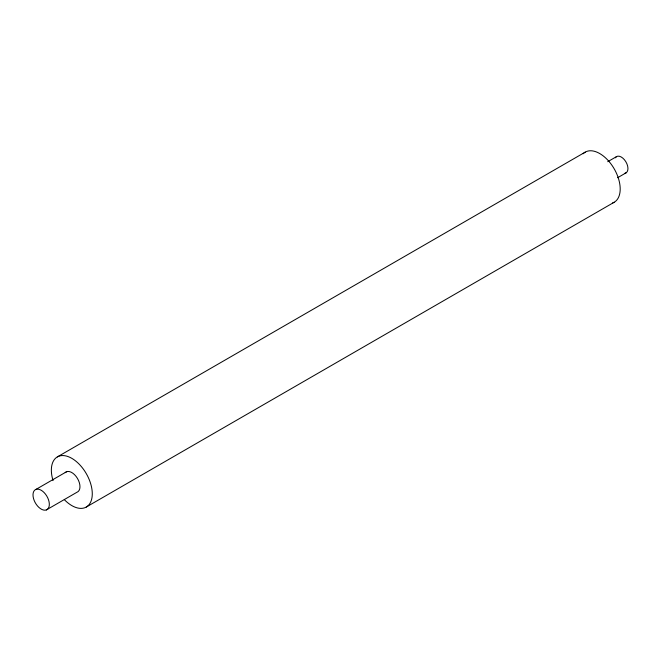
<?xml version="1.0" encoding="UTF-8"?>
<svg xmlns="http://www.w3.org/2000/svg" width="661" height="661" viewBox="0 0 661 661"><rect width="100%" height="100%" fill="white"/><g stroke="black" fill="none" stroke-linecap="round" stroke-linejoin="round"><path stroke-width="0.99" d="M57.35 456.908L585.258 152.121M36.016 489.38L66.67 471.681M607.732 161.705L616.358 156.723M617.614 177.718L626.24 172.736M46.32 509.945A11.543 6.66 60 0 0 44.08 492.536A11.543 6.66 60 0 0 33.108 496.502A11.543 6.66 60 0 0 46.32 509.945L76.965 492.255A11.543 6.66 60 0 0 77.42 478.357A11.543 6.66 60 0 0 65.208 472.632M86.285 507.028L614.201 202.241M583.176 153.732A28.944 16.707 60 0 1 613.813 168.167A28.944 16.707 60 0 1 612.607 202.977M53.062 480.588A28.944 16.707 60 0 1 68.761 456.842A28.944 16.707 60 0 1 92.152 496.353A28.944 16.707 60 0 1 64.34 499.65M615.374 157.805A9.419 5.437 60 0 1 625.76 161.598A9.419 5.437 60 0 1 624.918 173.273"/></g></svg>
